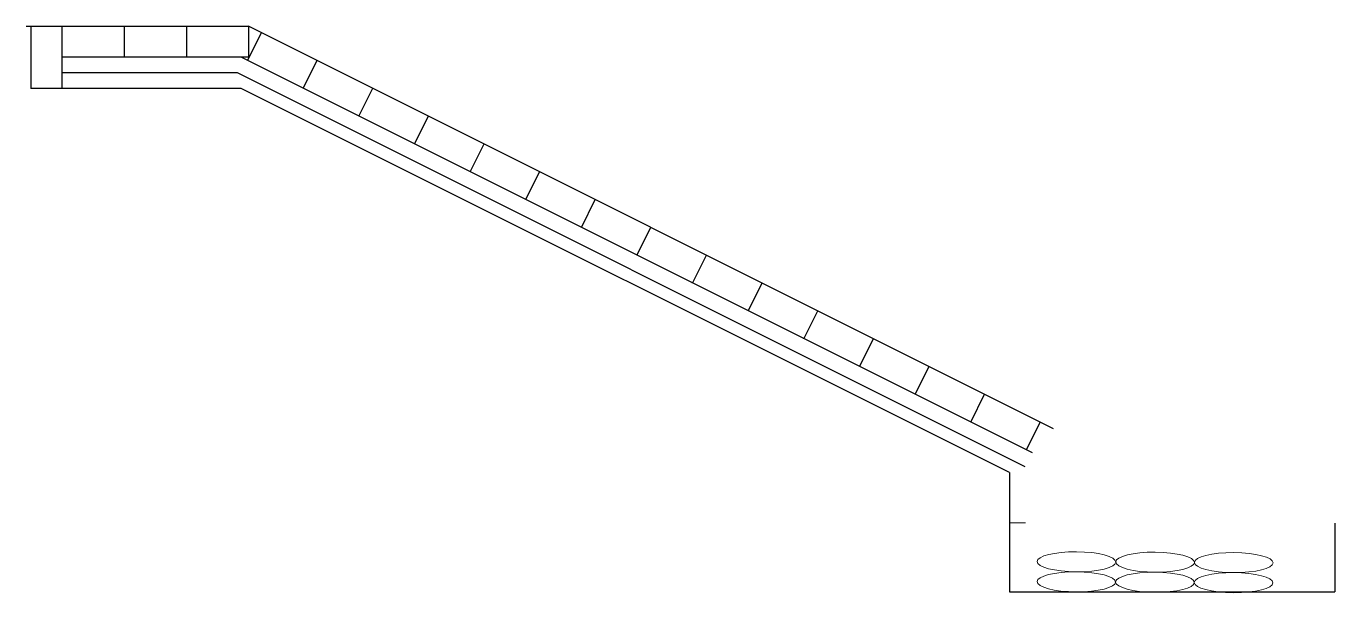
# Model space of a CAD drawing. Header units: inches. Extents: x 64995 to 402236, y -100918 to 204355.
# Drawn here: x 161094 to 161936, y 42507 to 42871 of the extents above; entities that cross this region are included whole.
import ezdxf

# ---------------------------------------------------------------- set-up
doc = ezdxf.new("R2010")
doc.units = ezdxf.units.IN
doc.header["$LTSCALE"] = 7
doc.header["$MEASUREMENT"] = 0
doc.layers.add('Cross Section Labels', color=7, linetype='Continuous', lineweight=9)
doc.layers.add('Long Section Labels', color=7, linetype='Continuous', lineweight=9)

msp = doc.modelspace()

# ---------------------------------------------------------------- linework, layer by layer
at = {"color": 0, "linetype": 'Continuous', "lineweight": -3, "ltscale": 0.5}
for p, q in [((161093.8517, 42871.04983), (161236.89447, 42871.04983)), ((161096.89447, 42871.04983), (161096.89447, 42831.04983)), ((161116.89447, 42871.04983), (161116.89447, 42831.04983)), ((161156.89447, 42871.04983), (161156.89447, 42851.04983)), ((161196.89447, 42871.04983), (161196.89447, 42851.04983)), ((161754.66321, 42612.16546), (161236.89447, 42871.04983)), ((161236.89447, 42871.04983), (161236.89447, 42851.04983)), ((161236.2929, 42848.98994), (161245.23717, 42866.87848)), ((161236.89447, 42851.04983), (161116.89447, 42851.04983)), ((161741.0202, 42596.62629), (161232.17312, 42851.04983)), ((161272.06999, 42831.10139), (161281.01426, 42848.98994)), ((161229.81244, 42841.04983), (161116.89447, 42841.04983)), ((161736.34313, 42587.78448), (161229.81244, 42841.04983)), ((161232.1929, 42831.04983), (161096.89447, 42831.04983)), ((161726.34313, 42583.97472), (161232.1929, 42831.04983)), ((161307.84708, 42813.21285), (161316.79135, 42831.10139)), ((161343.62416, 42795.32431), (161352.56844, 42813.21285)), ((161379.40125, 42777.43576), (161388.34552, 42795.32431)), ((161415.17834, 42759.54722), (161424.12261, 42777.43576)), ((161450.95543, 42741.65867), (161459.8997, 42759.54722)), ((161486.73251, 42723.77013), (161495.67679, 42741.65867)), ((161522.5096, 42705.88159), (161531.45387, 42723.77013)), ((161558.28669, 42687.99304), (161567.23096, 42705.88159)), ((161594.06378, 42670.1045), (161603.00805, 42687.99304)), ((161629.84086, 42652.21596), (161638.78514, 42670.1045)), ((161665.61795, 42634.32741), (161674.56222, 42652.21596)), ((161701.39504, 42616.43887), (161710.33931, 42634.32741)), ((161737.17213, 42598.55032), (161746.1164, 42616.43887)), ((161935.58344, 42551.57004), (161935.58344, 42507.29982)), ((161726.34313, 42507.29982), (161935.58344, 42507.29982))]:
    msp.add_line(p, q, dxfattribs=at)
at = {"color": 0, "lineweight": -3, "ltscale": 0.5}
msp.add_line((161726.34313, 42583.97472), (161726.34313, 42507.29982), dxfattribs=at)
at = {"layer": 'Cross Section Labels'}
msp.add_line((161736.54094, 42551.62629), (161726.34313, 42551.62629), dxfattribs=at)
at = {"layer": 'Long Section Labels'}
for centre in [(161769.4018, 42526.64845), (161819.98607, 42526.39097), (161870.57033, 42526.13188), (161769.32349, 42513.74936), (161819.90776, 42513.49188), (161870.49202, 42513.23279)]:
    msp.add_ellipse(centre, major_axis=(25.29233, -0.15355), ratio=0.255, dxfattribs=at)

doc.saveas('drawing.dxf')
